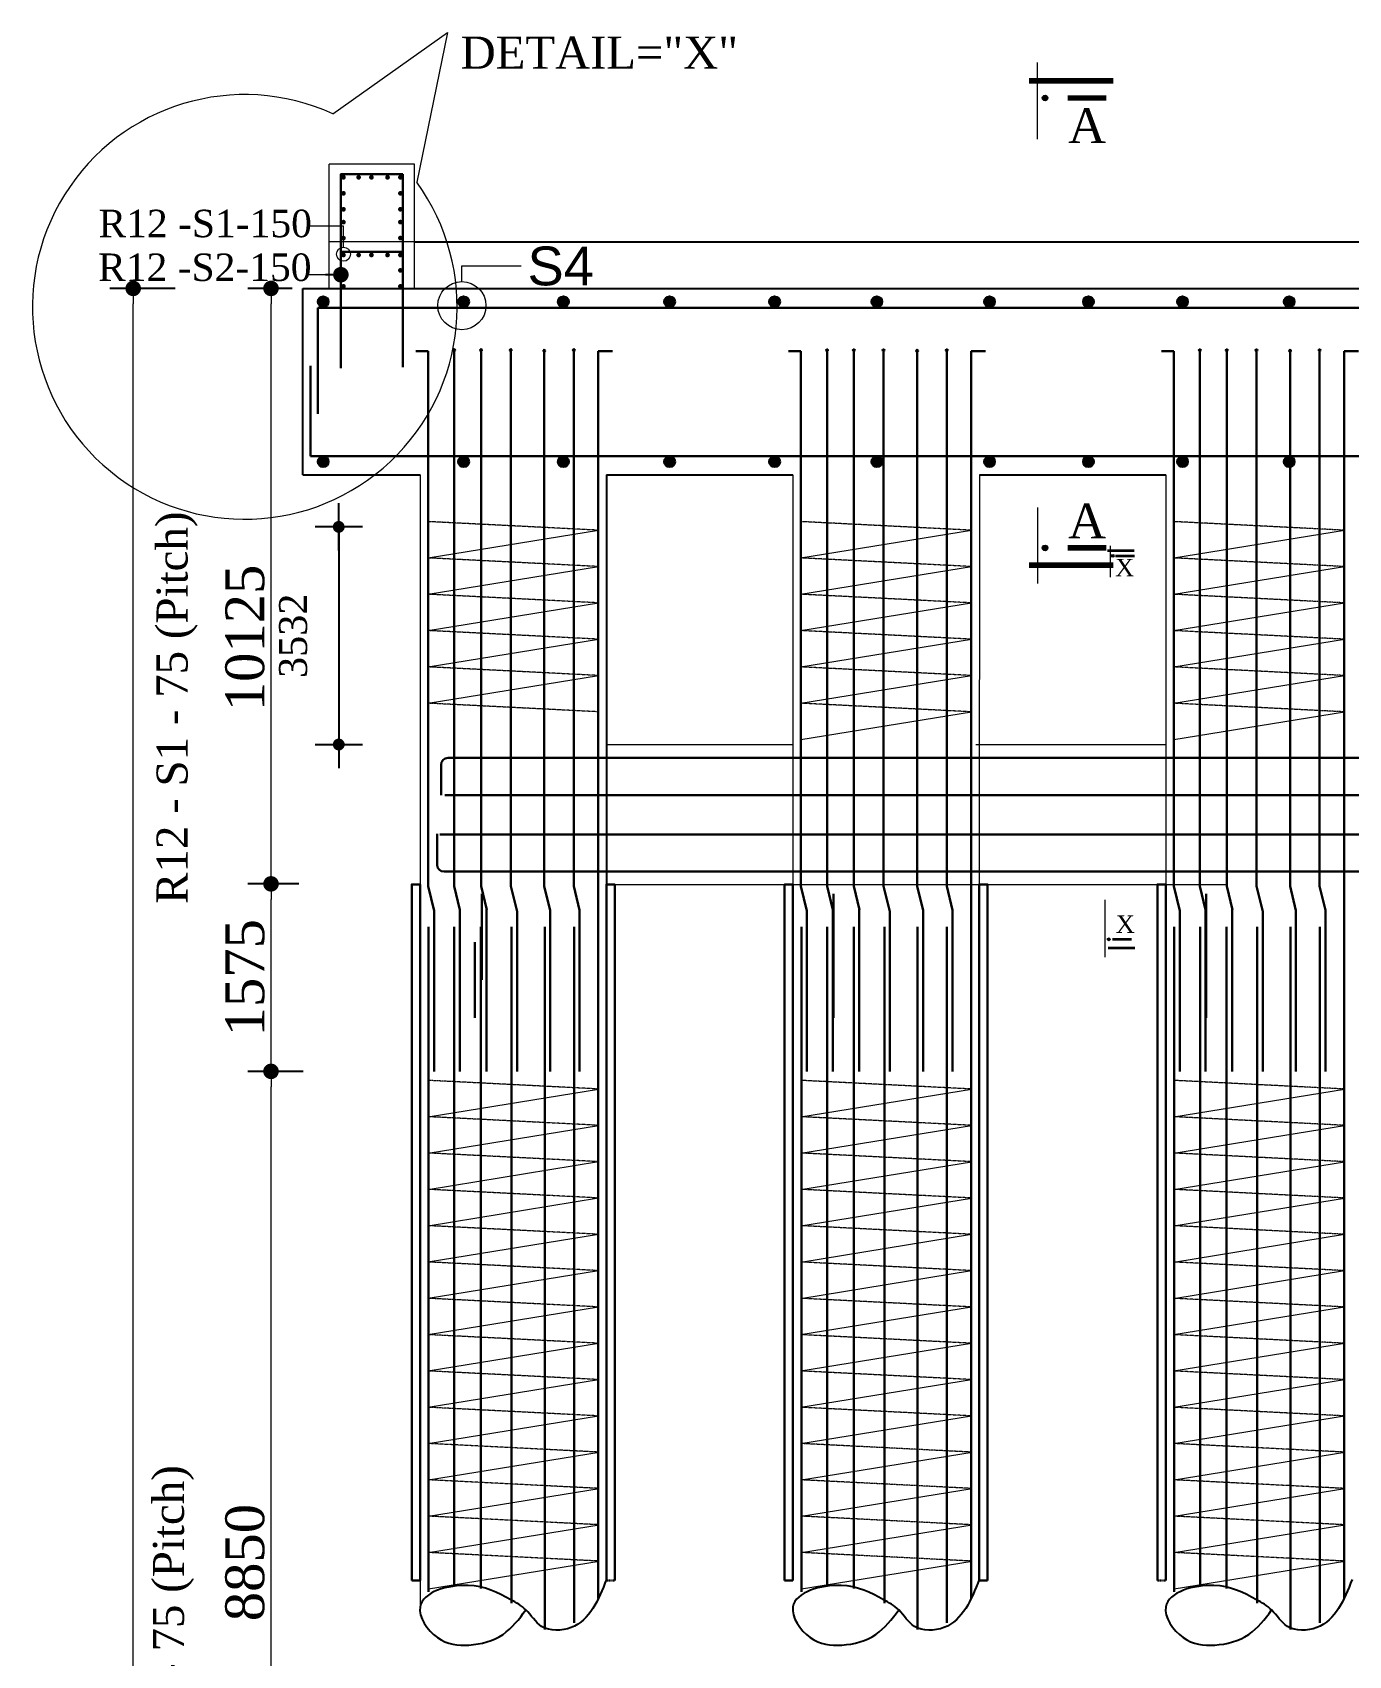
# Model space of a CAD drawing. Header units: millimetres. Extents: x -452357 to 35267, y 81803 to 461763.
# Drawn here: x -189521 to -181050, y 292489 to 302937 of the extents above; entities that cross this region are included whole.
import ezdxf

# ---------------------------------------------------------------- set-up
doc = ezdxf.new("R2010")
doc.units = ezdxf.units.MM
doc.header["$PDMODE"] = 2
doc.linetypes.add('DASHEDX2', pattern=[38.1, 25.4, -12.7])
doc.linetypes.add('HIDDEN', pattern=[9.525, 6.35, -3.175])
doc.layers.get('Defpoints').update_dxf_attribs({"lineweight": 13})
for name, color, linetype, lineweight in [('Abutment W Line', 30, 'Continuous', 18), ('Ber', 12, 'Continuous', 30), ('Binder', 136, 'Continuous', 15), ('BODER', 1, 'Continuous', 40), ('dim', 96, 'Continuous', 25), ('Dimision', 96, 'Continuous', 18), ('hatch', 65, 'Continuous', 15), ('Pile', 11, 'Continuous', 15), ('Reinf.', 12, 'Continuous', 30), ('Rod', 12, 'Continuous', 30), ('Steel Casing', 70, 'Continuous', 30), ('Text', 7, 'Continuous', 15)]:
    doc.layers.add(name, color=color, linetype=linetype, lineweight=lineweight)
doc.layers.add('Pire Line', color=11, linetype='Continuous')
doc.styles.add('ROMANS', font='arial.ttf', dxfattribs={"height": 200})
doc.styles.get("Standard").update_dxf_attribs({"font": 'times.ttf'})
doc.styles.add('STYLE1', font='romantic.ttf', dxfattribs={"height": 85})
doc.dimstyles.new('ISO-25', dxfattribs={"dimtxt": 175, "dimasz": 100, "dimexe": 65, "dimexo": 115.625, "dimgap": 40, "dimtad": 1, "dimtoh": 1, "dimdec": 0, "dimtxsty": 'Standard', "dimblk": 'DOT', "dimcen": 300, "dimclrd": 256, "dimclre": 256, "dimclrt": 256, "dimadec": 0, "dimazin": 0, "dimtfac": 1, "dimtdec": 0, "dimtix": 1, "dimtmove": 0, "dimatfit": 3, "dimldrblk": 'DOT', "dimfxl": 75, "dimlwd": -1, "dimarcsym": 0})
doc.dimstyles.new('ISO-70', dxfattribs={"dimscale": 0, "dimtxt": 70, "dimasz": 0.75, "dimexe": 35, "dimexo": 35, "dimgap": 20, "dimtad": 1, "dimdec": 0, "dimlfac": -1, "dimzin": 1, "dimdsep": 46, "dimtxsty": 'Standard', "dimblk": 'DIM', "dimcen": 60, "dimclrd": 256, "dimclre": 256, "dimclrt": 256, "dimadec": 0, "dimazin": 0, "dimtfac": 1, "dimtdec": 0, "dimtix": 1, "dimtofl": 0, "dimtmove": 0, "dimatfit": 3, "dimldrblk": 'DOT', "dimfxl": 35, "dimfxlon": 1, "dimtolj": 1, "dimlwd": -1, "dimarcsym": 0})

# ---------------------------------------------------------------- blocks, each defined once
blk = doc.blocks.new('rod')
at = {"layer": 'Rod', "ltscale": 10, "const_width": 15}
blk.add_lwpolyline([(-7.5, 0, 1), (7.5, 0, 1)], format="xyb", close=True, dxfattribs=at)
blk = doc.blocks.new('_Dot')
at = {"color": 0, "linetype": 'ByBlock', "lineweight": -2}
blk.add_line((-0.5, 0), (-1, 0), dxfattribs=at)
at = {"color": 0, "linetype": 'ByBlock', "const_width": 0.5}
blk.add_lwpolyline([(-0.25, 0, 1), (0.25, 0, 1)], format="xyb", close=True, dxfattribs=at)
blk = doc.blocks.new('*D363')
at = {"layer": 'Defpoints', "color": 0, "ltscale": 3, "transparency": 16777216}
for p in [(-187986, 296249), (-187663, 296249), (-187692, 289926)]:
    blk.add_point(p, dxfattribs=at)
at = {"layer": 'Dimision', "color": 1, "lineweight": -2, "ltscale": 3, "transparency": 16777216}
for p, q in [((-187778, 296249), (-188136, 296249)), ((-187808, 289926), (-188136, 289926))]:
    blk.add_line(p, q, dxfattribs=at)
at = {"layer": 'Dimision', "ltscale": 3, "transparency": 16777216}
blk.add_line((-187986, 290026), (-187986, 296149), dxfattribs=at)
at = {"layer": 'Dimision', "ltscale": 3, "transparency": 16777216, "xscale": 100, "yscale": 100, "zscale": 100}
for p, rotation in [((-187986, 296249), 90), ((-187986, 289926), 270)]:
    blk.add_blockref('_Dot', p, dxfattribs=dict(at, rotation=rotation))
at = {"layer": 'Dimision', "ltscale": 3, "transparency": 16777216, "insert": (-188153, 293087), "char_height": 250, "attachment_point": 5, "rotation": 90}
blk.add_mtext('8850', dxfattribs=at)
blk = doc.blocks.new('*D346')
at = {"layer": 'Defpoints', "color": 0, "ltscale": 3, "transparency": 16777216}
for p in [(-187986, 301289), (-187734, 301289), (-187692, 297456)]:
    blk.add_point(p, dxfattribs=at)
at = {"layer": 'Dimision', "color": 1, "lineweight": -2, "ltscale": 3, "transparency": 16777216}
for p, q in [((-187850, 301289), (-188136, 301289)), ((-187808, 297456), (-188136, 297456))]:
    blk.add_line(p, q, dxfattribs=at)
at = {"layer": 'Dimision', "ltscale": 3, "transparency": 16777216}
blk.add_line((-187986, 297556), (-187986, 301189), dxfattribs=at)
at = {"layer": 'Dimision', "ltscale": 3, "transparency": 16777216, "xscale": 100, "yscale": 100, "zscale": 100}
for p, rotation in [((-187986, 301289), 90), ((-187986, 297456), 270)]:
    blk.add_blockref('_Dot', p, dxfattribs=dict(at, rotation=rotation))
at = {"layer": 'Dimision', "ltscale": 3, "transparency": 16777216, "insert": (-188153, 299039), "char_height": 250, "attachment_point": 5, "rotation": 90}
blk.add_mtext('10125', dxfattribs=at)
blk = doc.blocks.new('*D348')
at = {"layer": 'Defpoints', "color": 0, "ltscale": 3, "transparency": 16777216}
for p in [(-188873, 301289), (-188486, 301289), (-188319, 271614)]:
    blk.add_point(p, dxfattribs=at)
at = {"layer": 'Dimision', "color": 1, "lineweight": -2, "ltscale": 3, "transparency": 16777216}
for p, q in [((-188602, 301289), (-189023, 301289)), ((-188435, 271614), (-189023, 271614))]:
    blk.add_line(p, q, dxfattribs=at)
at = {"layer": 'Dimision', "ltscale": 3, "transparency": 16777216}
blk.add_line((-188873, 271714), (-188873, 301189), dxfattribs=at)
at = {"layer": 'Dimision', "ltscale": 3, "transparency": 16777216, "xscale": 100, "yscale": 100, "zscale": 100}
for p, rotation in [((-188873, 301289), 90), ((-188873, 271614), 270)]:
    blk.add_blockref('_Dot', p, dxfattribs=dict(at, rotation=rotation))
at = {"layer": 'Dimision', "ltscale": 3, "transparency": 16777216, "insert": (-189040, 286451), "char_height": 250, "attachment_point": 5, "rotation": 90}
blk.add_mtext('56450', dxfattribs=at)
blk = doc.blocks.new('*D664')
at = {"layer": 'Defpoints', "color": 0, "ltscale": 3, "transparency": 16777216}
for p in [(-187986, 297456), (-187692, 297456), (-187684, 296249)]:
    blk.add_point(p, dxfattribs=at)
at = {"layer": 'Dimision', "color": 1, "lineweight": -2, "ltscale": 3, "transparency": 16777216}
for p, q in [((-187808, 297456), (-188136, 297456)), ((-187800, 296249), (-188136, 296249))]:
    blk.add_line(p, q, dxfattribs=at)
at = {"layer": 'Dimision', "ltscale": 3, "transparency": 16777216}
blk.add_line((-187986, 296349), (-187986, 297356), dxfattribs=at)
at = {"layer": 'Dimision', "ltscale": 3, "transparency": 16777216, "xscale": 100, "yscale": 100, "zscale": 100}
for p, rotation in [((-187986, 297456), 90), ((-187986, 296249), 270)]:
    blk.add_blockref('_Dot', p, dxfattribs=dict(at, rotation=rotation))
at = {"layer": 'Dimision', "ltscale": 3, "transparency": 16777216, "insert": (-188153, 296852), "char_height": 250, "attachment_point": 5, "rotation": 90}
blk.add_mtext('1575', dxfattribs=at)
blk = doc.blocks.new('DIM')
at = {"layer": 'dim'}
for p, q in [((0, -101.4), (0, 101.4)), ((-101.4, 0), (101.4, 0))]:
    blk.add_line(p, q, dxfattribs=at)
at = {"layer": 'dim', "const_width": 25.4}
blk.add_lwpolyline([(-12.7, 0, 1), (12.7, 0, 1)], format="xyb", close=True, dxfattribs=at)
blk = doc.blocks.new('*D824')
at = {"layer": 'Defpoints', "color": 0, "ltscale": 30, "transparency": 16777216}
for p in [(-186627, 299754), (-187550, 298353), (-182839, 298353)]:
    blk.add_point(p, dxfattribs=at)
at = {"layer": 'dim', "lineweight": -2, "ltscale": 30, "transparency": 16777216}
for p, q in [((-187515, 299754), (-187585, 299754)), ((-187515, 298353), (-187585, 298353))]:
    blk.add_line(p, q, dxfattribs=at)
at = {"layer": 'dim', "ltscale": 30, "transparency": 16777216}
blk.add_line((-187550, 299753), (-187550, 298354), dxfattribs=at)
at = {"layer": 'dim', "ltscale": 30, "transparency": 16777216, "xscale": 1.5, "yscale": 1.5, "zscale": 1.5}
for p, rotation in [((-187550, 299754), 90), ((-187550, 298353), 270)]:
    blk.add_blockref('DIM', p, dxfattribs=dict(at, rotation=rotation))
at = {"layer": 'dim', "ltscale": 30, "transparency": 16777216, "insert": (-187843, 299053), "char_height": 160, "attachment_point": 5, "rotation": 90}
blk.add_mtext('\\A1;{\\H1.125x;3532}', dxfattribs=at)

msp = doc.modelspace()

# ---------------------------------------------------------------- hatches: boundary and pattern name
at = {"layer": 'Pire Line', "ltscale": 3}
h = msp.add_hatch(color=256, dxfattribs=at)
h.set_gradient(color1=(238, 17, 46), color2=(219, 15, 42), one_color=1, tint=0.46, name='INVCYLINDER')
h.paths.add_polyline_path([(-187685.1, 301203.6, 1), (-187615.2, 301203.6, 1)])
h = msp.add_hatch(color=256, dxfattribs=at)
h.set_gradient(color1=(238, 17, 46), color2=(219, 15, 42), one_color=1, tint=0.46, name='INVCYLINDER')
h.paths.add_polyline_path([(-186781.3, 301203.6, 1), (-186711.4, 301203.6, 1)])
h = msp.add_hatch(color=256, dxfattribs=at)
h.set_gradient(color1=(238, 17, 46), color2=(219, 15, 42), one_color=1, tint=0.46, name='INVCYLINDER')
h.paths.add_polyline_path([(-186139.3, 301203.6, 1), (-186069.4, 301203.6, 1)])
h = msp.add_hatch(color=256, dxfattribs=at)
h.set_gradient(color1=(238, 17, 46), color2=(219, 15, 42), one_color=1, tint=0.46, name='INVCYLINDER')
h.paths.add_polyline_path([(-185455.1, 301203.6, 1), (-185385.3, 301203.6, 1)])
h = msp.add_hatch(color=256, dxfattribs=at)
h.set_gradient(color1=(238, 17, 46), color2=(219, 15, 42), one_color=1, tint=0.46, name='INVCYLINDER')
h.paths.add_polyline_path([(-184779.7, 301203.6, 1), (-184709.8, 301203.6, 1)])
h = msp.add_hatch(color=256, dxfattribs=at)
h.set_gradient(color1=(238, 17, 46), color2=(219, 15, 42), one_color=1, tint=0.46, name='INVCYLINDER')
h.paths.add_polyline_path([(-184121.4, 301203.6, 1), (-184051.5, 301203.6, 1)])
h = msp.add_hatch(color=256, dxfattribs=at)
h.set_gradient(color1=(238, 17, 46), color2=(219, 15, 42), one_color=1, tint=0.46, name='INVCYLINDER')
h.paths.add_polyline_path([(-183396.2, 301203.6, 1), (-183326.3, 301203.6, 1)])
h = msp.add_hatch(color=256, dxfattribs=at)
h.set_gradient(color1=(238, 17, 46), color2=(219, 15, 42), one_color=1, tint=0.46, name='INVCYLINDER')
h.paths.add_polyline_path([(-182759.5, 301203.6, 1), (-182689.6, 301203.6, 1)])
h = msp.add_hatch(color=256, dxfattribs=at)
h.set_gradient(color1=(238, 17, 46), color2=(219, 15, 42), one_color=1, tint=0.46, name='INVCYLINDER')
h.paths.add_polyline_path([(-182153.7, 301203.6, 1), (-182083.8, 301203.6, 1)])
h = msp.add_hatch(color=256, dxfattribs=at)
h.set_gradient(color1=(238, 17, 46), color2=(219, 15, 42), one_color=1, tint=0.46, name='INVCYLINDER')
h.paths.add_polyline_path([(-181467.4, 301203.6, 1), (-181397.5, 301203.6, 1)])
h = msp.add_hatch(color=256, dxfattribs=at)
h.set_gradient(color1=(238, 17, 46), color2=(219, 15, 42), one_color=1, tint=0.46, name='INVCYLINDER')
h.paths.add_polyline_path([(-187685.1, 300173.6, -1), (-187615.2, 300173.6, -1)])
h = msp.add_hatch(color=256, dxfattribs=at)
h.set_gradient(color1=(238, 17, 46), color2=(219, 15, 42), one_color=1, tint=0.46, name='INVCYLINDER')
h.paths.add_polyline_path([(-186781.3, 300173.6, -1), (-186711.4, 300173.6, -1)])
h = msp.add_hatch(color=256, dxfattribs=at)
h.set_gradient(color1=(238, 17, 46), color2=(219, 15, 42), one_color=1, tint=0.46, name='INVCYLINDER')
h.paths.add_polyline_path([(-186139.3, 300173.6, -1), (-186069.4, 300173.6, -1)])
h = msp.add_hatch(color=256, dxfattribs=at)
h.set_gradient(color1=(238, 17, 46), color2=(219, 15, 42), one_color=1, tint=0.46, name='INVCYLINDER')
h.paths.add_polyline_path([(-185455.1, 300173.6, -1), (-185385.3, 300173.6, -1)])
h = msp.add_hatch(color=256, dxfattribs=at)
h.set_gradient(color1=(238, 17, 46), color2=(219, 15, 42), one_color=1, tint=0.46, name='INVCYLINDER')
h.paths.add_polyline_path([(-184779.7, 300173.6, -1), (-184709.8, 300173.6, -1)])
h = msp.add_hatch(color=256, dxfattribs=at)
h.set_gradient(color1=(238, 17, 46), color2=(219, 15, 42), one_color=1, tint=0.46, name='INVCYLINDER')
h.paths.add_polyline_path([(-184121.4, 300173.6, -1), (-184051.5, 300173.6, -1)])
h = msp.add_hatch(color=256, dxfattribs=at)
h.set_gradient(color1=(238, 17, 46), color2=(219, 15, 42), one_color=1, tint=0.46, name='INVCYLINDER')
h.paths.add_polyline_path([(-183396.2, 300173.6, -1), (-183326.3, 300173.6, -1)])
h = msp.add_hatch(color=256, dxfattribs=at)
h.set_gradient(color1=(238, 17, 46), color2=(219, 15, 42), one_color=1, tint=0.46, name='INVCYLINDER')
h.paths.add_polyline_path([(-182759.5, 300173.6, -1), (-182689.6, 300173.6, -1)])
h = msp.add_hatch(color=256, dxfattribs=at)
h.set_gradient(color1=(238, 17, 46), color2=(219, 15, 42), one_color=1, tint=0.46, name='INVCYLINDER')
h.paths.add_polyline_path([(-182153.7, 300173.6, -1), (-182083.8, 300173.6, -1)])
h = msp.add_hatch(color=256, dxfattribs=at)
h.set_gradient(color1=(238, 17, 46), color2=(219, 15, 42), one_color=1, tint=0.46, name='INVCYLINDER')
h.paths.add_polyline_path([(-181467.4, 300173.6, -1), (-181397.5, 300173.6, -1)])
at = {"layer": 'Reinf.', "ltscale": 5}
for points in [[(-186812.9, 300891, 1), (-186800.9, 300891, 1)], [(-186640.1, 300891, 1), (-186628.1, 300891, 1)], [(-186449.1, 300891, 1), (-186437.1, 300891, 1)], [(-186232.9, 300887.2, 1), (-186220.9, 300887.2, 1)], [(-186042.4, 300891, 1), (-186030.4, 300891, 1)], [(-184412.9, 300890.9, 1), (-184400.9, 300890.9, 1)], [(-184240.2, 300890.9, 1), (-184228.2, 300890.9, 1)], [(-184049.1, 300890.9, 1), (-184037.1, 300890.9, 1)], [(-183833, 300887.1, 1), (-183821, 300887.1, 1)], [(-183642.5, 300890.9, 1), (-183630.5, 300890.9, 1)], [(-182012.9, 300890.9, 1), (-182000.9, 300890.9, 1)], [(-181840.2, 300890.9, 1), (-181828.2, 300890.9, 1)], [(-181649.1, 300890.9, 1), (-181637.1, 300890.9, 1)], [(-181433, 300887.1, 1), (-181421, 300887.1, 1)], [(-181242.5, 300890.9, 1), (-181230.5, 300890.9, 1)]]:
    msp.add_hatch(color=256, dxfattribs=at).paths.add_polyline_path(points)
at = {"layer": 'Text'}
for points in [[(-182985.9, 302514.9, 1), (-183021.7, 302514.9, 1)], [(-182985.9, 299618.5, -1), (-183021.7, 299618.5, -1)], [(-182559.6, 299567.2, 1), (-182577.5, 299567.2, 1)], [(-182585.1, 297099, -1), (-182603, 297099, -1)]]:
    msp.add_hatch(color=256, dxfattribs=at).paths.add_polyline_path(points)

# ---------------------------------------------------------------- linework, layer by layer
at = {"layer": 'Abutment W Line'}
for p, q in [((-187611.7, 301588.6), (-187611.7, 302088.6)), ((-187061.7, 302088.6), (-187611.7, 302088.6)), ((-187061.7, 301588.6), (-187061.7, 302088.6)), ((-187611.7, 301288.6), (-187611.7, 301588.6)), ((-187061.7, 301588.6), (-187611.7, 301588.6)), ((-187061.7, 301288.6), (-187061.7, 301588.6))]:
    msp.add_line(p, q, dxfattribs=at)
at = {"layer": 'Ber', "ltscale": 0.02}
for p, q in [((-186891.7, 298221.6), (-186891.7, 298027.4)), ((-178799.6, 298266.6), (-186846.7, 298266.6)), ((-178781.1, 298027.1), (-186866.4, 298027.1)), ((-186917.5, 297778.4), (-186917.5, 297579.8)), ((-178781.1, 297774.2), (-186899.1, 297774.2)), ((-178773.8, 297534.8), (-186872.5, 297534.8))]:
    msp.add_line(p, q, dxfattribs=at)
for points in [[(-187536.7, 301275.5), (-187536.7, 302023.7), (-187136.7, 302023.7)], [(-187136.7, 301281.4), (-187136.7, 302023.7)], [(-187536.7, 300775.5), (-187536.7, 301523.7), (-187136.7, 301523.7)], [(-187136.7, 300781.4), (-187136.7, 301523.7)]]:
    msp.add_lwpolyline(points, dxfattribs=at)
for centre, start, end in [((-186846.7, 298221.6), 90, 180), ((-186872.5, 297579.8), 180, 270)]:
    msp.add_arc(centre, 45, start, end, dxfattribs=at)
at = {"layer": 'Binder', "linetype": 'DASHEDX2', "ltscale": 0.007}
for p, q in [((-185877.2, 299732.4), (-186975.2, 299788)), ((-183477.2, 299732.3), (-184575.2, 299787.9)), ((-181077.2, 299732.3), (-182175.2, 299787.9)), ((-185877.2, 299498.6), (-186975.2, 299554.2)), ((-183477.2, 299498.5), (-184575.2, 299554.1)), ((-181077.2, 299498.5), (-182175.2, 299554.1)), ((-185877.2, 299264.8), (-186975.2, 299320.4)), ((-183477.2, 299264.7), (-184575.2, 299320.3)), ((-181077.2, 299264.7), (-182175.2, 299320.3)), ((-185877.2, 299031), (-186975.2, 299086.6)), ((-183477.2, 299030.9), (-184575.2, 299086.4)), ((-181077.2, 299030.9), (-182175.2, 299086.4)), ((-185877.2, 298797.2), (-186975.2, 298852.8)), ((-183477.2, 298797.1), (-184575.2, 298852.6)), ((-181077.2, 298797.1), (-182175.2, 298852.6)), ((-185877.2, 298563.4), (-186975.2, 298618.9)), ((-183477.2, 298563.3), (-184575.2, 298618.8)), ((-181077.2, 298563.3), (-182175.2, 298618.8)), ((-185877.2, 296135.5), (-186975.2, 296191)), ((-183477.2, 296135.3), (-184575.2, 296190.9)), ((-181077.2, 296135.3), (-182175.2, 296190.9)), ((-185877.2, 295901.6), (-186975.2, 295957.2)), ((-183477.2, 295901.5), (-184575.2, 295957.1)), ((-181077.2, 295901.5), (-182175.2, 295957.1)), ((-185877.2, 295667.8), (-186975.2, 295723.4)), ((-183477.2, 295667.7), (-184575.2, 295723.3)), ((-181077.2, 295667.7), (-182175.2, 295723.3)), ((-185877.2, 295434), (-186975.2, 295489.6)), ((-183477.2, 295433.9), (-184575.2, 295489.5)), ((-181077.2, 295433.9), (-182175.2, 295489.5)), ((-185877.2, 295200.2), (-186975.2, 295255.8)), ((-183477.2, 295200.1), (-184575.2, 295255.7)), ((-181077.2, 295200.1), (-182175.2, 295255.7)), ((-185877.2, 294966.4), (-186975.2, 295022)), ((-183477.2, 294966.3), (-184575.2, 295021.8)), ((-181077.2, 294966.3), (-182175.2, 295021.8)), ((-185877.2, 294732.6), (-186975.2, 294788.2)), ((-183477.2, 294732.5), (-184575.2, 294788)), ((-181077.2, 294732.5), (-182175.2, 294788)), ((-185877.2, 294498.8), (-186975.2, 294554.3)), ((-183477.2, 294498.7), (-184575.2, 294554.2)), ((-181077.2, 294498.7), (-182175.2, 294554.2)), ((-185877.2, 294265), (-186975.2, 294320.5)), ((-183477.2, 294264.9), (-184575.2, 294320.4)), ((-181077.2, 294264.9), (-182175.2, 294320.4)), ((-185877.2, 294031.2), (-186975.2, 294086.7)), ((-183477.2, 294031.1), (-184575.2, 294086.6)), ((-181077.2, 294031.1), (-182175.2, 294086.6)), ((-185873.9, 293797.9), (-186971.9, 293853.5)), ((-183473.9, 293797.8), (-184571.9, 293853.3)), ((-181073.9, 293797.8), (-182171.9, 293853.3)), ((-185873.9, 293564.1), (-186971.9, 293619.7)), ((-183473.9, 293564), (-184571.9, 293619.5)), ((-181073.9, 293564), (-182171.9, 293619.5)), ((-185873.9, 293330.3), (-186971.9, 293385.8)), ((-183473.9, 293330.2), (-184571.9, 293385.7)), ((-181073.9, 293330.2), (-182171.9, 293385.7)), ((-185873.9, 293096.5), (-186971.9, 293152)), ((-183473.9, 293096.4), (-184571.9, 293151.9)), ((-181073.9, 293096.4), (-182171.9, 293151.9))]:
    msp.add_line(p, q, dxfattribs=at)
at = {"layer": 'Binder', "ltscale": 5}
for p, q in [((-186975.2, 299554.2), (-185877.2, 299732.4)), ((-184575.2, 299554.1), (-183477.2, 299732.3)), ((-182175.2, 299554.1), (-181077.2, 299732.3)), ((-186975.2, 299320.4), (-185877.2, 299498.6)), ((-184575.2, 299320.3), (-183477.2, 299498.5)), ((-182175.2, 299320.3), (-181077.2, 299498.5)), ((-186975.2, 299086.6), (-185877.2, 299264.8)), ((-184575.2, 299086.4), (-183477.2, 299264.7)), ((-182175.2, 299086.4), (-181077.2, 299264.7)), ((-186975.2, 298852.8), (-185877.2, 299031)), ((-184575.2, 298852.6), (-183477.2, 299030.9)), ((-182175.2, 298852.6), (-181077.2, 299030.9)), ((-186975.2, 298618.9), (-185877.2, 298797.2)), ((-184575.2, 298618.8), (-183477.2, 298797.1)), ((-182175.2, 298618.8), (-181077.2, 298797.1)), ((-184575.2, 298385), (-183477.2, 298563.3)), ((-182175.2, 298385), (-181077.2, 298563.3)), ((-186975.2, 295957.2), (-185877.2, 296135.5)), ((-184575.2, 295957.1), (-183477.2, 296135.3)), ((-182175.2, 295957.1), (-181077.2, 296135.3)), ((-186975.2, 295723.4), (-185877.2, 295901.6)), ((-184575.2, 295723.3), (-183477.2, 295901.5)), ((-182175.2, 295723.3), (-181077.2, 295901.5)), ((-186975.2, 295489.6), (-185877.2, 295667.8)), ((-184575.2, 295489.5), (-183477.2, 295667.7)), ((-182175.2, 295489.5), (-181077.2, 295667.7)), ((-186975.2, 295255.8), (-185877.2, 295434)), ((-184575.2, 295255.7), (-183477.2, 295433.9)), ((-182175.2, 295255.7), (-181077.2, 295433.9)), ((-186975.2, 295022), (-185877.2, 295200.2)), ((-184575.2, 295021.8), (-183477.2, 295200.1)), ((-182175.2, 295021.8), (-181077.2, 295200.1)), ((-186975.2, 294788.2), (-185877.2, 294966.4)), ((-184575.2, 294788), (-183477.2, 294966.3)), ((-182175.2, 294788), (-181077.2, 294966.3)), ((-186975.2, 294554.3), (-185877.2, 294732.6)), ((-184575.2, 294554.2), (-183477.2, 294732.5)), ((-182175.2, 294554.2), (-181077.2, 294732.5)), ((-186975.2, 294320.5), (-185877.2, 294498.8)), ((-184575.2, 294320.4), (-183477.2, 294498.7)), ((-182175.2, 294320.4), (-181077.2, 294498.7)), ((-186975.2, 294086.7), (-185877.2, 294265)), ((-184575.2, 294086.6), (-183477.2, 294264.9)), ((-182175.2, 294086.6), (-181077.2, 294264.9)), ((-186975.2, 293852.9), (-185877.2, 294031.2)), ((-184575.2, 293852.8), (-183477.2, 294031.1)), ((-182175.2, 293852.8), (-181077.2, 294031.1)), ((-186971.9, 293619.7), (-185873.9, 293797.9)), ((-184571.9, 293619.5), (-183473.9, 293797.8)), ((-182171.9, 293619.5), (-181073.9, 293797.8)), ((-186971.9, 293385.8), (-185873.9, 293564.1)), ((-184571.9, 293385.7), (-183473.9, 293564)), ((-182171.9, 293385.7), (-181073.9, 293564)), ((-186971.9, 293152), (-185873.9, 293330.3)), ((-184571.9, 293151.9), (-183473.9, 293330.2)), ((-182171.9, 293151.9), (-181073.9, 293330.2)), ((-186971.9, 292918.2), (-185873.9, 293096.5)), ((-184571.9, 292918.1), (-183473.9, 293096.4)), ((-182171.9, 292918.1), (-181073.9, 293096.4))]:
    msp.add_line(p, q, dxfattribs=at)
at = {"layer": 'BODER', "color": 7, "lineweight": 9, "ltscale": 5}
msp.add_lwpolyline([(-187587.2, 302413.3), (-186850.6, 302936.7), (-187048.2, 301972.3)], dxfattribs=at)
msp.add_arc((-188154.7, 301169.9), 1366.8, 65.47011, 35.95088, dxfattribs=at)
at = {"layer": 'dim', "ltscale": 30}
for points in [[(-185826.7, 292978.7), (-186054.3, 292668.9), (-186244.2, 292676.3), (-186345.4, 292782.3), (-186442.8, 292848.2), (-186717, 292940), (-187026.7, 292802.6), (-186914.6, 292603.9), (-186711.7, 292556.2), (-186492.7, 292624.9), (-186345.4, 292782.3)], [(-183426.8, 292978.6), (-183654.4, 292668.8), (-183844.3, 292676.2), (-183945.4, 292782.2), (-184042.8, 292848.1), (-184317, 292939.8), (-184626.8, 292802.5), (-184514.6, 292603.8), (-184311.8, 292556.1), (-184092.7, 292624.7), (-183945.4, 292782.2)], [(-181026.8, 292978.6), (-181254.4, 292668.8), (-181444.3, 292676.2), (-181545.4, 292782.2), (-181642.8, 292848.1), (-181917, 292939.8), (-182226.8, 292802.5), (-182114.6, 292603.8), (-181911.8, 292556.1), (-181692.7, 292624.7), (-181545.4, 292782.2)]]:
    msp.add_spline(points, degree=3, dxfattribs=at)
at = {"layer": 'Dimision', "ltscale": 3}
for p, q in [((-183051.9, 302249.8), (-183051.9, 302743.7)), ((-183051.9, 299879.6), (-183051.9, 299389.6))]:
    msp.add_line(p, q, dxfattribs=at)
at = {"layer": 'Dimision', "ltscale": 5}
for p, q in [((-186757.6, 301333), (-186757.6, 301433.6)), ((-186757.6, 301433.6), (-186375.6, 301433.6))]:
    msp.add_line(p, q, dxfattribs=at)
at = {"layer": 'Dimision', "lineweight": 20}
msp.add_lwpolyline([(-187519.6, 301554), (-187519.6, 301690), (-187731.8, 301690)], dxfattribs=at)
msp.add_circle((-187519.6, 301509.1), 44.9, dxfattribs=at)
at = {"layer": 'Dimision', "ltscale": 5}
msp.add_circle((-186757.6, 301178.2), 154.8, dxfattribs=at)
at = {"layer": 'hatch', "ltscale": 3}
for p, q in [((-185826.7, 298352.6), (-184626.8, 298352.6)), ((-183450, 298352.6), (-182226.8, 298352.6)), ((-185826.7, 297452.6), (-181826.7, 297452.6))]:
    msp.add_line(p, q, dxfattribs=at)
at = {"layer": 'Pile', "ltscale": 3}
for p, q in [((-187026.7, 300088.6), (-187026.7, 292763.3)), ((-187026.7, 300088.6), (-187026.7, 292763.3)), ((-184626.8, 300088.6), (-184626.8, 297452.5)), ((-183426.7, 300088.6), (-183426.8, 297452.5)), ((-182226.8, 300088.6), (-182226.8, 297452.5))]:
    msp.add_line(p, q, dxfattribs=at)
at = {"layer": 'Pire Line', "ltscale": 3}
for p, q in [((-187061.7, 301588.6), (-178624.4, 301588.6)), ((-187781.6, 301288.6), (-177904.6, 301288.6)), ((-187781.6, 300088.6), (-187781.6, 301288.6)), ((-187781.6, 300088.6), (-187026.7, 300088.6)), ((-185826.7, 300088.6), (-185826.7, 297452.6)), ((-185826.7, 300088.6), (-184626.8, 300088.6)), ((-183426.7, 300088.6), (-182226.8, 300088.6)), ((-185826.7, 297456.5), (-185826.7, 292978.7)), ((-183426.8, 297456.4), (-183426.8, 292978.6))]:
    msp.add_line(p, q, dxfattribs=at)
at = {"layer": 'Pire Line', "color": 1, "ltscale": 3}
for centre in [(-187650.1, 301203.6), (-186746.4, 301203.6), (-186104.3, 301203.6), (-185420.2, 301203.6), (-184744.7, 301203.6), (-184086.5, 301203.6), (-183361.3, 301203.6), (-182724.5, 301203.6), (-182118.8, 301203.6), (-181432.5, 301203.6), (-187650.1, 300173.6), (-186746.4, 300173.6), (-186104.3, 300173.6), (-185420.2, 300173.6), (-184744.7, 300173.6), (-184086.5, 300173.6), (-183361.3, 300173.6), (-182724.5, 300173.6), (-182118.8, 300173.6), (-181432.5, 300173.6)]:
    msp.add_circle(centre, 34.9, dxfattribs=at)
at = {"layer": 'Reinf.', "ltscale": 5}
for p, q in [((-186975.2, 300885.1), (-187054.2, 300885.1)), ((-186806.9, 297441.4), (-186806.9, 300891)), ((-186633.9, 297441.4), (-186633.9, 300889.1)), ((-186443.1, 297441.4), (-186443.1, 300891)), ((-186226.9, 297441.4), (-186226.9, 300891)), ((-185879.2, 300885.1), (-185787, 300885.1)), ((-184575.2, 300885), (-184654.2, 300885)), ((-184406.9, 297441.2), (-184406.9, 300890.9)), ((-184233.9, 297441.2), (-184233.9, 300888.9)), ((-184043.1, 297441.2), (-184043.1, 300890.9)), ((-183827, 297441.2), (-183827, 300890.9)), ((-183479.3, 300885), (-183387.1, 300885)), ((-182175.2, 300885), (-182254.2, 300885)), ((-182006.9, 297441.2), (-182006.9, 300890.9)), ((-181833.9, 297441.2), (-181833.9, 300888.9)), ((-181643.1, 297441.2), (-181643.1, 300890.9)), ((-181427, 297441.2), (-181427, 300890.9)), ((-181079.3, 300885), (-180987.1, 300885)), ((-186975.2, 297441.4), (-186936.3, 297282.8)), ((-186806.9, 297441.4), (-186770.6, 297289.4)), ((-186633.9, 297441.4), (-186597.6, 297289.4)), ((-186443.1, 297441.4), (-186402.2, 297277.6)), ((-186226.9, 297441.4), (-186188.8, 297284.6)), ((-186036.3, 297441.4), (-185999.4, 297287.8)), ((-184575.2, 297441.2), (-184536.4, 297282.6)), ((-184406.9, 297441.2), (-184370.6, 297289.2)), ((-184233.9, 297441.2), (-184197.6, 297289.2)), ((-184043.1, 297441.2), (-184002.3, 297277.5)), ((-183827, 297441.2), (-183788.8, 297284.5)), ((-183636.3, 297441.2), (-183599.4, 297287.7)), ((-182175.2, 297441.2), (-182136.4, 297282.6)), ((-182006.9, 297441.2), (-181970.6, 297289.2)), ((-181833.9, 297441.2), (-181797.6, 297289.2)), ((-181643.1, 297441.2), (-181602.3, 297277.5)), ((-181427, 297441.2), (-181388.8, 297284.5)), ((-181236.3, 297441.2), (-181199.4, 297287.7)), ((-186936.3, 296249), (-186936.3, 297282.8)), ((-186770.6, 296249), (-186770.6, 297289.4)), ((-186599.6, 296249), (-186599.6, 297294.5)), ((-186402.2, 296249), (-186402.2, 297277.6)), ((-186188.8, 296249), (-186188.8, 297284.6)), ((-185999.4, 296249), (-185999.4, 297287.8)), ((-184536.4, 296248.9), (-184536.4, 297282.6)), ((-184370.6, 296248.9), (-184370.6, 297289.2)), ((-184199.6, 296248.9), (-184199.6, 297294.4)), ((-184002.3, 296248.9), (-184002.3, 297277.5)), ((-183788.8, 296248.9), (-183788.8, 297284.5)), ((-183599.4, 296248.9), (-183599.4, 297287.7)), ((-182136.4, 296248.9), (-182136.4, 297282.6)), ((-181970.6, 296248.9), (-181970.6, 297289.2)), ((-181799.6, 296248.9), (-181799.6, 297294.4)), ((-181602.3, 296248.9), (-181602.3, 297277.5)), ((-181388.8, 296248.9), (-181388.8, 297284.5)), ((-181199.4, 296248.9), (-181199.4, 297287.7)), ((-186971.9, 292899.3), (-186971.9, 297179.7)), ((-186806.1, 292939.1), (-186806.1, 297179.7)), ((-186635.1, 292919.8), (-186635.1, 297179.7)), ((-186437.8, 292825), (-186437.8, 297179.7)), ((-186224.3, 292655.3), (-186224.3, 297179.7)), ((-186034.9, 292698.5), (-186034.9, 297179.7)), ((-184571.9, 292899.2), (-184571.9, 297179.5)), ((-184406.2, 292939), (-184406.2, 297179.5)), ((-184235.2, 292919.7), (-184235.2, 297179.5)), ((-184037.8, 292824.9), (-184037.8, 297179.5)), ((-183824.4, 292655.2), (-183824.4, 297179.5)), ((-183635, 292698.4), (-183635, 297179.5)), ((-182171.9, 292899.2), (-182171.9, 297179.5)), ((-182006.2, 292939), (-182006.2, 297179.5)), ((-181835.2, 292919.7), (-181835.2, 297179.5)), ((-181637.8, 292824.9), (-181637.8, 297179.5)), ((-181424.4, 292655.2), (-181424.4, 297179.5)), ((-181235, 292698.4), (-181235, 297179.5))]:
    msp.add_line(p, q, dxfattribs=at)
for points in [[(-186975.2, 297441.4), (-186975.2, 300885.1)], [(-186036.3, 297441.4), (-186036.3, 300891)], [(-185879.2, 292856.2), (-185879.2, 300885.1)], [(-184575.2, 297441.2), (-184575.2, 300885)], [(-183636.3, 297441.2), (-183636.3, 300890.9)], [(-183479.3, 292856.1), (-183479.3, 300885)], [(-182175.2, 297441.2), (-182175.2, 300885)], [(-181236.3, 297441.2), (-181236.3, 300890.9)], [(-181079.3, 292856.1), (-181079.3, 300885)]]:
    msp.add_lwpolyline(points, dxfattribs=at)
for centre in [(-186806.9, 300891), (-186634.1, 300891), (-186443.1, 300891), (-186226.9, 300887.2), (-186036.4, 300891), (-184406.9, 300890.9), (-184234.2, 300890.9), (-184043.1, 300890.9), (-183827, 300887.1), (-183636.5, 300890.9), (-182006.9, 300890.9), (-181834.2, 300890.9), (-181643.1, 300890.9), (-181427, 300887.1), (-181236.5, 300890.9)]:
    msp.add_circle(centre, 6, dxfattribs=at)
at = {"layer": 'Rod', "ltscale": 0.1}
for p, q in [((-178001.1, 301164.7), (-187685.1, 301164.7)), ((-187685.1, 300481.4), (-187685.1, 301164.7)), ((-187731.6, 300209.5), (-187731.6, 300790.2)), ((-177954.6, 300209.5), (-187731.6, 300209.5)), ((-186628.4, 296838.8), (-186628.4, 297392.8)), ((-184366.5, 297392.8), (-184366.5, 296593.5)), ((-181967.1, 297392.2), (-181967.1, 296593)), ((-181966.5, 297392.8), (-181966.5, 296593.5)), ((-186674.8, 296593.5), (-186674.8, 297080.6))]:
    msp.add_line(p, q, dxfattribs=at)
at = {"layer": 'Steel Casing', "linetype": 'HIDDEN', "ltscale": 0.3}
for p, q in [((-187080.1, 292971.7), (-187026.8, 292971.7)), ((-185826.7, 292971.7), (-185773.4, 292971.7)), ((-184680.1, 292971.6), (-184626.8, 292971.6)), ((-183426.8, 292971.5), (-183373.5, 292971.5)), ((-182280.1, 292971.6), (-182226.8, 292971.6))]:
    msp.add_line(p, q, dxfattribs=at)
at = {"layer": 'Steel Casing', "linetype": 'Continuous', "ltscale": 0.3}
for points in [[(-187026.8, 292971.7), (-187026.7, 297452.6), (-187080.1, 297452.6), (-187080.1, 292971.7)], [(-185773.4, 292971.7), (-185773.4, 297452.6), (-185826.7, 297452.6), (-185826.8, 292971.7)], [(-184626.8, 292971.6), (-184626.8, 297452.5), (-184680.1, 297452.5), (-184680.1, 292971.6)], [(-183373.5, 292971.5), (-183373.5, 297452.5), (-183426.8, 297452.5), (-183426.8, 292971.5)], [(-182226.8, 292971.6), (-182226.8, 297452.5), (-182280.1, 297452.5), (-182280.1, 292971.6)]]:
    msp.add_lwpolyline(points, dxfattribs=at)
at = {"layer": 'Text'}
for p, q in [((-182585.6, 299631.8), (-182585.6, 299431.2)), ((-182618.1, 297352.2), (-182618.1, 296984.6))]:
    msp.add_line(p, q, dxfattribs=at)
for points, const_width in [([(-183106.8, 302625.1), (-182564.4, 302625.1)], 35.9), ([(-182858.3, 302514.9), (-182608.8, 302514.9)], 35.9), ([(-182858.3, 299618.5), (-182608.8, 299618.5)], 35.9), ([(-182602.9, 299600.8), (-182428.2, 299600.8)], 17.9), ([(-182552.4, 299567.2), (-182427.6, 299567.2)], 17.9), ([(-183106.8, 299508.3), (-182564.4, 299508.3)], 35.9), ([(-182599, 297043.9), (-182424.4, 297043.9)], 17.9), ([(-182571.3, 297099), (-182446.5, 297099)], 17.9)]:
    msp.add_lwpolyline(points, dxfattribs=dict(at, const_width=const_width))
for centre, radius in [((-183003.8, 302514.9), 17.9), ((-183003.8, 299618.5), 17.9), ((-182568.5, 299567.2), 8.97), ((-182594, 297099), 8.97)]:
    msp.add_circle(centre, radius, dxfattribs=at)

# ---------------------------------------------------------------- block references
at = {"layer": 'Text', "xscale": -1, "rotation": 269.9999999999778}
for p in [(-187519.6, 302004.1), (-187421.9, 302004.1), (-187339.7, 302004.1), (-187236.1, 302004.1), (-187153.2, 302004.1), (-187519.6, 301901.1), (-187153.2, 301901.1), (-187519.6, 301798.4), (-187153.2, 301798.4), (-187519.6, 301715.9), (-187153.2, 301715.9), (-187519.6, 301613.1), (-187153.2, 301613.1), (-187519.6, 301504.1), (-187421.9, 301504.1), (-187339.7, 301504.1), (-187236.1, 301504.1), (-187153.2, 301504.1), (-187519.6, 301405.1), (-187153.2, 301405.1), (-187519.6, 301302.4), (-187153.2, 301302.4)]:
    msp.add_blockref('rod', p, dxfattribs=at)

# ---------------------------------------------------------------- texts
at = {"layer": 'Dimision', "ltscale": 3, "char_height": 200, "attachment_point": 5, "rotation": 90}
for insert in [(-188590.6, 298590.4), (-188613.9, 292451.5)]:
    msp.add_mtext('R12 - S1 - 75 (Pitch)', dxfattribs=dict(at, insert=insert))
at = {"layer": 'Text'}
for s, height, p in [('A', 224.2, (-182855.7, 302224.8)), ('A', 224.2, (-182855.7, 299680.4)), ('X', 112.1, (-182552.3, 299436)), ('X', 112.1, (-182548.5, 297140.7))]:
    msp.add_text(s, height=height, dxfattribs=at).set_placement(p)
for s, p in [('R12 -S1-150', (-189096.3, 301618.8)), ('R12 -S2-150', (-189098.8, 301337))]:
    msp.add_text(s, height=176.947, rotation=360, dxfattribs=at).set_placement(p)
at = {"layer": 'Text', "linetype": 'ByBlock', "insert": (-185872.5, 302806.8), "char_height": 207, "attachment_point": 5, "style": 'STYLE1'}
msp.add_mtext('DETAIL="X"', dxfattribs=at)
at = {"layer": 'Text', "insert": (-186334.9, 301558.8), "char_height": 250, "width": 8235.459, "attachment_point": 1, "style": 'ROMANS'}
msp.add_mtext('S4', dxfattribs=at)

# ---------------------------------------------------------------- dimensions: what is measured, and where the dimension line sits
at = {"layer": 'dim', "ltscale": 30}
dim = msp.add_linear_dim(base=(-187550.4, 298352.6), p1=(-186626.7, 299754.3), p2=(-182839.4, 298352.6), angle=90, text='{\\H1.125x;3532}', dimstyle='ISO-70', override={"dimscale": 1, "dimtxt": 160, "dimasz": 1.5, "dimtmove": 2}, dxfattribs=at)
dim.commit()
dim.dimension.update_dxf_attribs({"geometry": '*D824', "text_midpoint": (-187842.7, 299053.4), "dimtype": 160})
at = {"layer": 'Dimision', "ltscale": 3}
for base, p1, p2, text, picture, middle in [((-188873.3, 301288.6), (-188319.1, 271613.9), (-188485.9, 301288.6), '56450', '*D348', (-189040.5, 286451.2)), ((-187985.8, 297455.9), (-187684.3, 296249), (-187692, 297455.9), '1575', '*D664', (-188153.3, 296852.5)), ((-187985.8, 296249), (-187692, 289925.5), (-187662.8, 296249), '8850', '*D363', (-188153, 293087.3))]:
    dim = msp.add_linear_dim(base=base, p1=p1, p2=p2, angle=90, text=text, dimstyle='ISO-25', override={"dimtxt": 250, "dimexe": 150, "dimclre": 1}, dxfattribs=at)
    dim.commit()
    dim.dimension.update_dxf_attribs({"geometry": picture, "text_midpoint": middle})
dim = msp.add_linear_dim(base=(-187985.8, 301288.6), p1=(-187692, 297455.9), p2=(-187734.3, 301288.6), angle=90, text='10125', dimstyle='ISO-25', override={"dimtxt": 250, "dimexe": 150, "dimclre": 1}, dxfattribs=at)
dim.commit()
dim.dimension.update_dxf_attribs({"geometry": '*D346', "text_midpoint": (-187985.8, 299038.8), "dimtype": 160})

# ---------------------------------------------------------------- leaders
at = {"layer": 'Dimision', "lineweight": 20}
msp.add_leader([(-187536.3, 301377.4), (-187748.8, 301377.4)], dimstyle='ISO-25', override={"dimasz": 100, "dimtad": 0}, dxfattribs=at)

doc.saveas('drawing.dxf')
